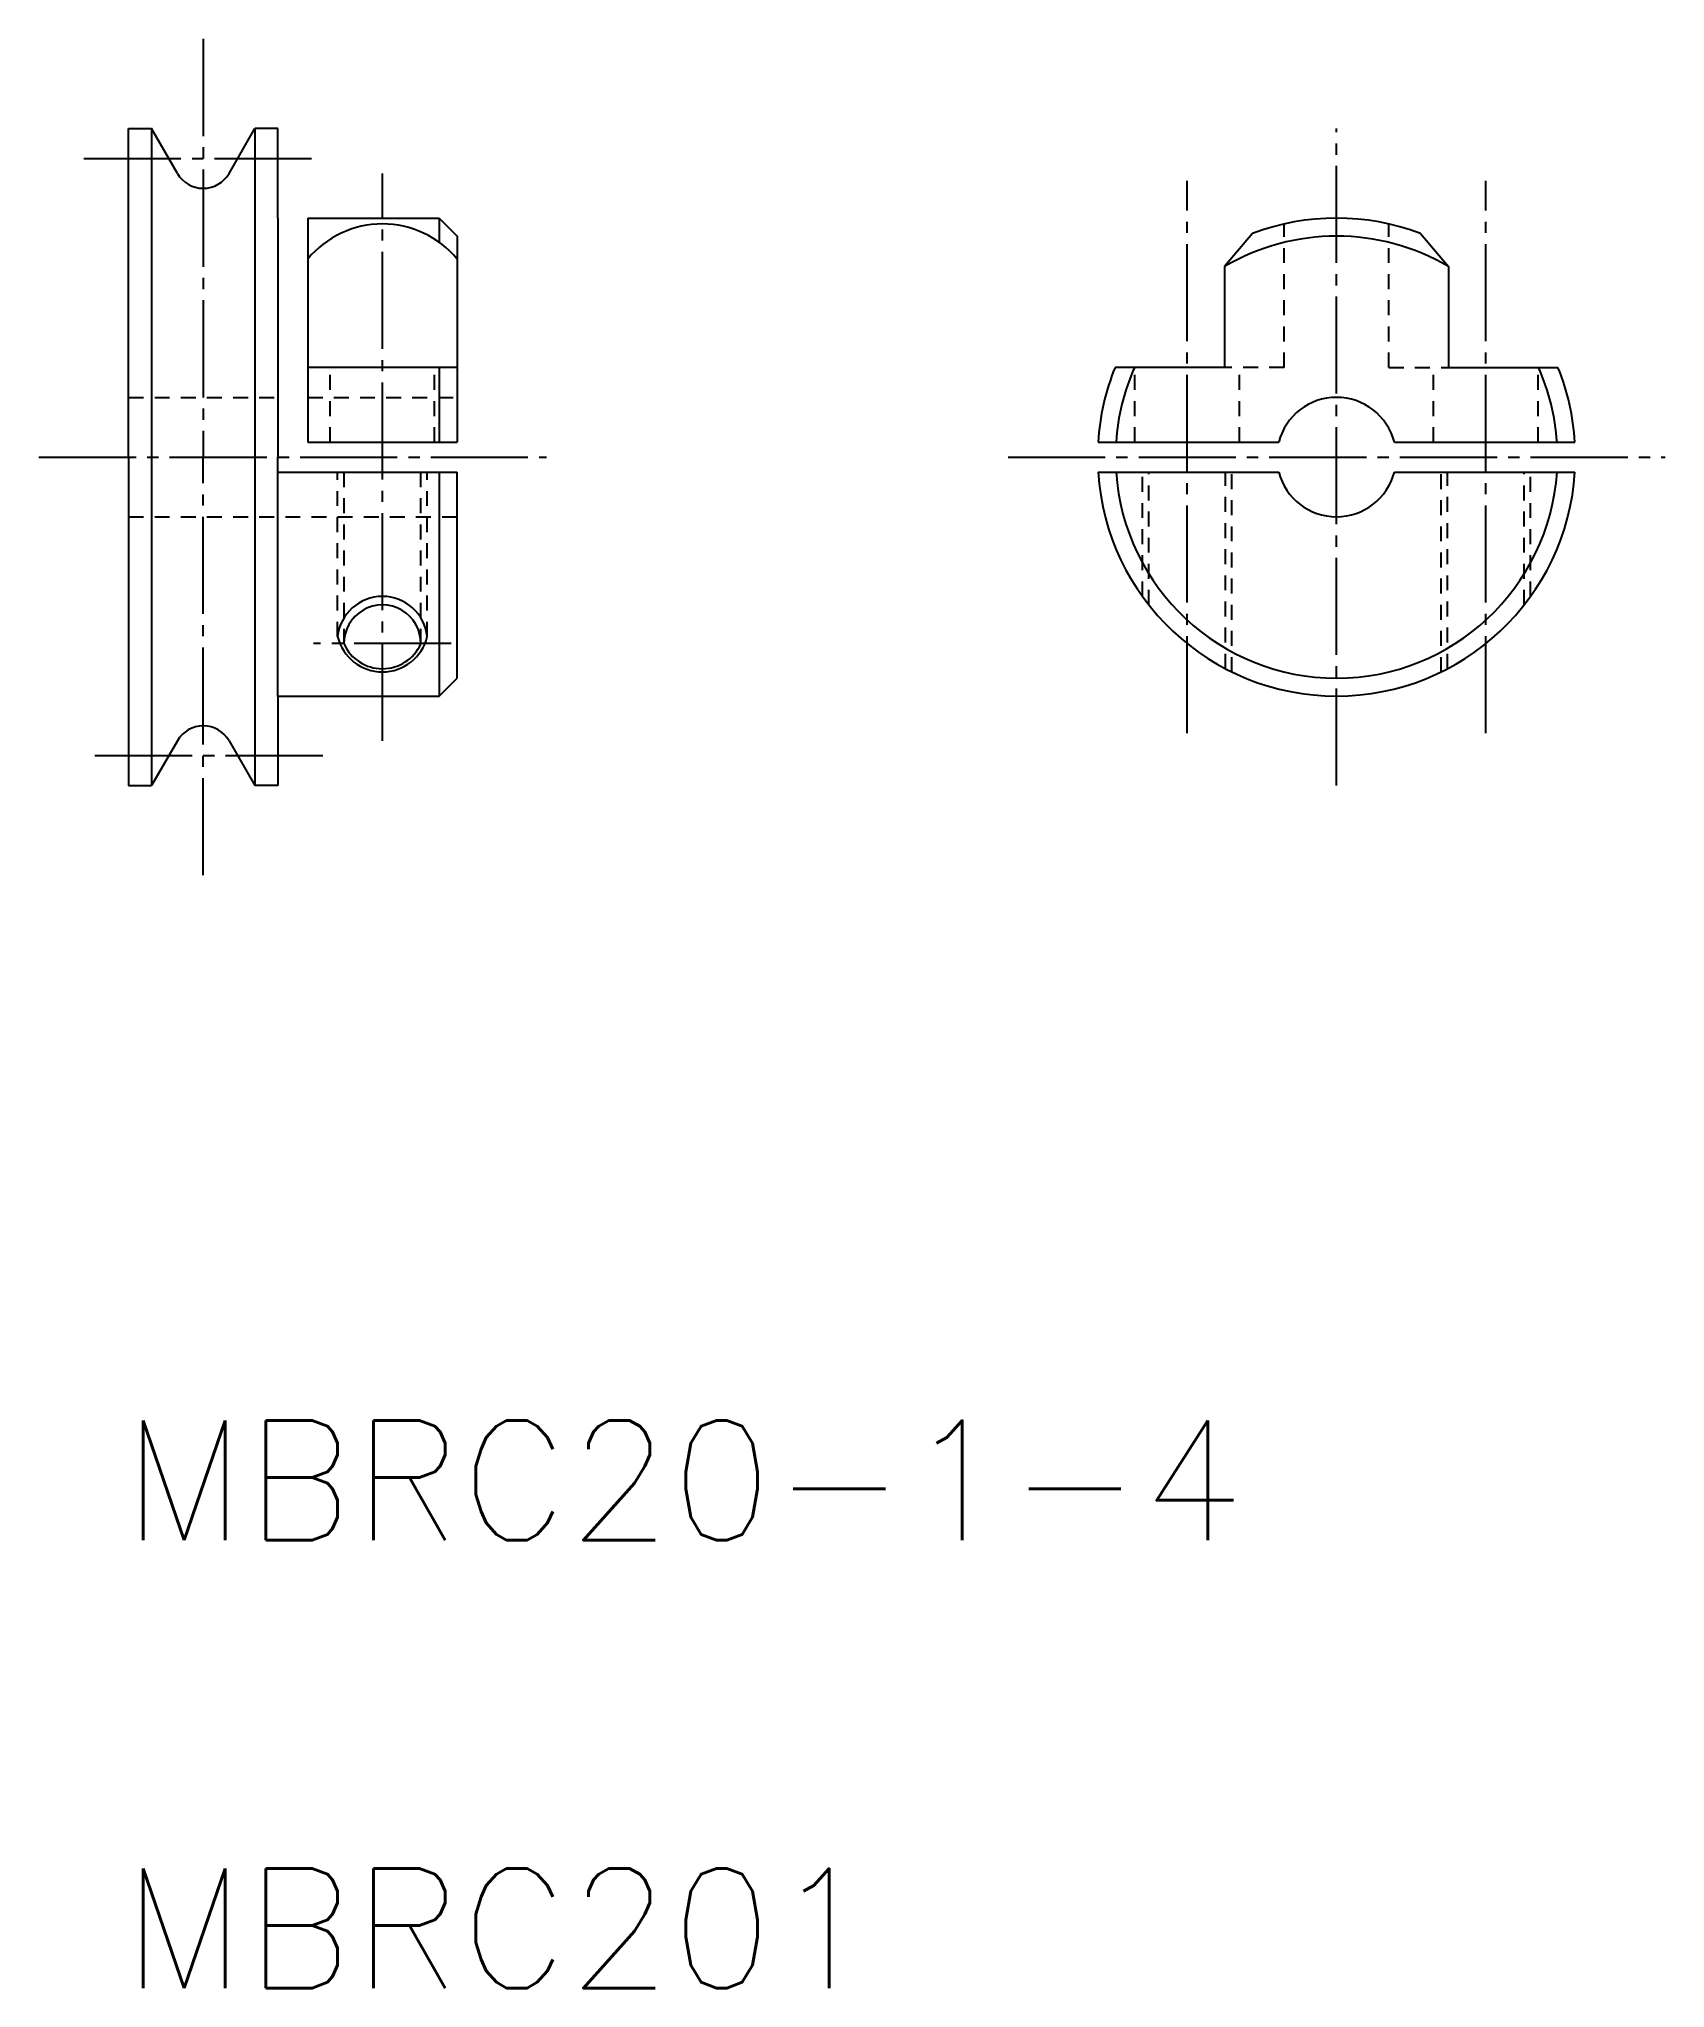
# Model space of a CAD drawing. Extents: x -204.6 to -150.2, y 5.7 to 70.9.
import ezdxf

# ---------------------------------------------------------------- set-up
doc = ezdxf.new("R2010")
doc.units = 0
doc.header["$LTSCALE"] = 0.25
doc.linetypes.add('CENTER', pattern=[17.5, 13, -1.5, 1.5, -1.5])
doc.linetypes.add('DASHED', pattern=[3.5, 2, -1.5])
doc.layers.get('0').update_dxf_attribs({"linetype": 'CONTINUOUS'})
doc.layers.add('CENTER', color=1, linetype='CENTER')
doc.styles.get("Standard").update_dxf_attribs({"font": 'txt.shx'})

msp = doc.modelspace()

# ---------------------------------------------------------------- linework, layer by layer
at = {"color": 7, "linetype": 'CONTINUOUS'}
for p, q in [((-201.607, 56.935), (-201.607, 67.935)), ((-201.607, 67.935), (-200.839, 67.935)), ((-200.839, 67.935), (-200.839, 45.935)), ((-199.973, 66.435), (-200.839, 67.935)), ((-198.241, 66.435), (-197.375, 67.935)), ((-197.375, 67.935), (-197.375, 45.935)), ((-196.607, 67.935), (-197.375, 67.935)), ((-196.607, 64.935), (-196.607, 67.935)), ((-196.607, 64.935), (-196.607, 56.935)), ((-195.607, 64.935), (-195.607, 57.435)), ((-195.607, 64.935), (-191.207, 64.935)), ((-191.207, 64.935), (-190.607, 64.335)), ((-191.207, 64.935), (-191.207, 64.128)), ((-190.607, 64.335), (-190.607, 57.435)), ((-163.967, 64.426), (-164.908, 63.315)), ((-158.35, 64.426), (-157.408, 63.315)), ((-164.908, 63.315), (-164.908, 59.935)), ((-157.408, 63.315), (-157.408, 59.935)), ((-190.607, 59.935), (-195.607, 59.935)), ((-191.207, 59.935), (-191.207, 57.435)), ((-164.908, 59.935), (-168.574, 59.935)), ((-157.408, 59.935), (-153.742, 59.935)), ((-195.607, 57.435), (-190.607, 57.435)), ((-169.142, 57.435), (-163.095, 57.435)), ((-159.222, 57.435), (-153.174, 57.435)), ((-201.607, 56.935), (-201.607, 45.935)), ((-196.607, 48.935), (-196.607, 56.935)), ((-196.607, 56.435), (-190.607, 56.435)), ((-191.207, 56.435), (-191.207, 48.935)), ((-190.607, 49.535), (-190.607, 56.435)), ((-169.142, 56.435), (-163.095, 56.435)), ((-159.222, 56.435), (-153.174, 56.435)), ((-191.207, 48.935), (-190.607, 49.535)), ((-196.607, 48.935), (-196.607, 45.935)), ((-196.607, 48.935), (-191.207, 48.935)), ((-199.973, 47.435), (-200.839, 45.935)), ((-198.241, 47.435), (-197.375, 45.935)), ((-201.607, 45.935), (-200.839, 45.935)), ((-196.607, 45.935), (-197.375, 45.935))]:
    msp.add_line(p, q, dxfattribs=at)
at = {"color": 3, "linetype": 'DASHED'}
for p, q in [((-162.908, 59.935), (-162.908, 64.741)), ((-159.408, 59.935), (-159.408, 64.741)), ((-194.857, 57.435), (-194.857, 59.935)), ((-191.357, 57.435), (-191.357, 59.935)), ((-167.908, 57.435), (-167.908, 59.935)), ((-162.908, 59.935), (-164.908, 59.935)), ((-164.408, 57.435), (-164.408, 59.935)), ((-159.408, 59.935), (-157.408, 59.935)), ((-157.908, 57.435), (-157.908, 59.935)), ((-154.408, 57.435), (-154.408, 59.935)), ((-201.607, 58.935), (-196.607, 58.935)), ((-195.607, 58.935), (-190.607, 58.935)), ((-194.607, 50.923), (-194.607, 56.435)), ((-194.392, 50.68), (-194.392, 56.435)), ((-191.821, 50.68), (-191.821, 56.435)), ((-191.607, 50.923), (-191.607, 56.435)), ((-167.658, 52.271), (-167.658, 56.435)), ((-167.444, 51.986), (-167.444, 56.435)), ((-164.873, 49.85), (-164.873, 56.435)), ((-164.658, 49.741), (-164.658, 56.435)), ((-157.658, 49.741), (-157.658, 56.435)), ((-157.444, 49.85), (-157.444, 56.435)), ((-154.873, 51.986), (-154.873, 56.435)), ((-154.658, 52.271), (-154.658, 56.435)), ((-201.607, 54.935), (-190.607, 54.935))]:
    msp.add_line(p, q, dxfattribs=at)
at = {"color": 7, "linetype": 'CONTINUOUS'}
for centre, radius, start, end in [((-199.107, 66.935), 1, 210, 330), ((-193.107, 61.491), 3.25, 39.71514, 140.28486), ((-161.158, 56.935), 8, 69.44738, 110.55262), ((-161.158, 56.935), 7.4, 59.55196, 120.44804), ((-161.158, 56.935), 8, 157.97569, 176.41668), ((-161.158, 56.935), 7.4, 156.08347, 176.12571), ((-161.158, 56.935), 7.4, 3.87429, 23.91653), ((-161.158, 56.935), 8, 3.58332, 22.02431), ((-161.158, 56.935), 2, 14.47751, 165.52249), ((-161.158, 56.935), 8, 183.58332, 356.41668), ((-161.158, 56.935), 7.4, 183.87429, 356.12571), ((-161.158, 56.935), 2, 194.47751, 345.52249), ((-193.107, 50.699), 1.286, 359.16565, 180.83435), ((-193.107, 51.259), 1.41, 204.249, 335.751), ((-199.107, 46.935), 1, 30, 150)]:
    msp.add_arc(centre, radius, start, end, dxfattribs=at)
at = {"color": 3}
for centre, radius, start, end in [((-193.107, 50.763), 1.509, 6.10051, 173.89949), ((-193.107, 51.285), 1.543, 193.55324, 346.44676)]:
    msp.add_arc(centre, radius, start, end, dxfattribs=at)
at = {"layer": 'CENTER', "color": 1, "linetype": 'CENTER'}
for p, q in [((-199.107, 70.935), (-199.107, 56.935)), ((-161.158, 45.935), (-161.158, 67.935)), ((-203.107, 66.935), (-195.107, 66.935)), ((-193.107, 47.435), (-193.107, 66.435)), ((-166.158, 47.69), (-166.158, 66.18)), ((-156.158, 47.69), (-156.158, 66.18)), ((-204.607, 56.935), (-187.607, 56.935)), ((-199.107, 42.935), (-199.107, 56.935)), ((-172.158, 56.935), (-150.158, 56.935)), ((-190.802, 50.69), (-195.411, 50.69)), ((-195.107, 46.935), (-203.107, 46.935))]:
    msp.add_line(p, q, dxfattribs=at)

# ---------------------------------------------------------------- texts
at = {"color": 7, "linetype": 'CONTINUOUS'}
for s, p in [('MBRC20-1-4', (-201.805, 20.675)), ('MBRC201', (-201.805, 5.675))]:
    msp.add_text(s, height=4, dxfattribs=at).set_placement(p)

doc.saveas('drawing.dxf')
